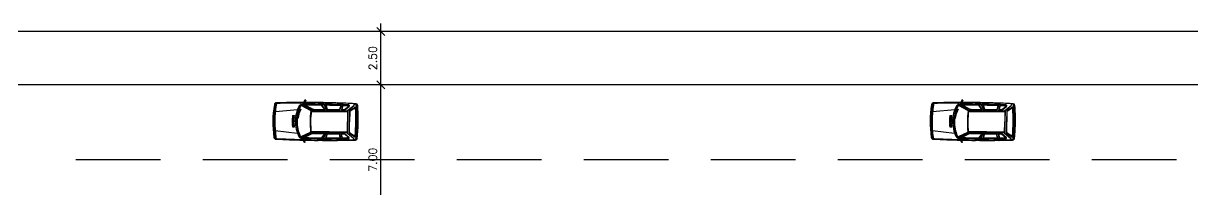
# Model space of a CAD drawing. Header units: millimetres. Extents: x 71 to 407, y 12 to 405.
# Drawn here: x 250.6 to 305.4, y 263.6 to 271.4 of the extents above; entities that cross this region are included whole.
import ezdxf

# ---------------------------------------------------------------- set-up
doc = ezdxf.new("R2010")
doc.units = ezdxf.units.MM
doc.header["$LTSCALE"] = 0.25
doc.linetypes.add('HIDDEN', pattern=[9.525, 6.35, -3.175])
for name, color, linetype in [('CALCADAS', 250, 'Continuous'), ('COTAS', 240, 'Continuous'), ('EXTERN', 7, 'Continuous'), ('EXTERN-I', 251, 'Continuous')]:
    doc.layers.add(name, color=color, linetype=linetype)
doc.styles.get("Standard").update_dxf_attribs({"font": 'romans.shx'})
doc.dimstyles.new('250', dxfattribs={"dimscale": 2.5, "dimtxt": 0.15, "dimasz": 0.15, "dimexe": 0.15, "dimexo": 0.15, "dimgap": 0.075, "dimtad": 1, "dimzin": 4, "dimdsep": 46, "dimtxsty": 'Standard', "dimblk1": 'OBLIQUE', "dimblk2": 'OBLIQUE', "dimsah": 1, "dimcen": 0.09, "dimdle": 0.15, "dimclrd": 256, "dimclre": 256, "dimclrt": 7, "dimadec": 0, "dimazin": 0, "dimtfac": 1, "dimtmove": 2, "dimatfit": 3, "dimldrblk": 'ORIGIN', "dimfxl": 1, "dimtolj": 1, "dimtzin": 4, "dimlwd": -1, "dimarcsym": 0})

# ---------------------------------------------------------------- blocks, each defined once
blk = doc.blocks.new('_OBLIQUE')
at = {"color": 0, "linetype": 'ByBlock'}
blk.add_line((-0.5, -0.5), (0.5, 0.5), dxfattribs=at)
blk = doc.blocks.new('*D25')
at = {"layer": 'COTAS'}
blk.add_line((267.388, 261.118), (267.388, 268.868), dxfattribs=at)
at = {"layer": 'COTAS', "lineweight": -2}
for p, q in [((267.1, 268.493), (267.013, 268.493)), ((267.1, 261.493), (267.013, 261.493))]:
    blk.add_line(p, q, dxfattribs=at)
at = {"layer": 'DEFPOINTS', "color": 0}
for p in [(267.388, 268.493), (267.475, 268.493), (267.475, 261.493)]:
    blk.add_point(p, dxfattribs=at)
at = {"layer": 'COTAS', "xscale": 0.375, "yscale": 0.375, "zscale": 0.375}
for p, rotation in [((267.388, 268.493), 90), ((267.388, 261.493), 270)]:
    blk.add_blockref('_OBLIQUE', p, dxfattribs=dict(at, rotation=rotation))
at = {"layer": 'COTAS', "color": 7, "insert": (267.013, 264.993), "char_height": 0.375, "attachment_point": 5, "rotation": 90}
blk.add_mtext('\\A1;7.00', dxfattribs=at)
blk = doc.blocks.new('_Origin')
at = {"color": 0, "linetype": 'ByBlock', "lineweight": -2}
blk.add_line((0, 0), (-1, 0), dxfattribs=at)
blk.add_circle((0, 0), 0.5, dxfattribs=at)
blk = doc.blocks.new('*D26')
at = {"layer": 'COTAS'}
blk.add_line((267.388, 268.118), (267.388, 271.368), dxfattribs=at)
at = {"layer": 'COTAS', "lineweight": -2}
for p, q in [((267.1, 270.993), (267.013, 270.993)), ((267.1, 268.493), (267.013, 268.493))]:
    blk.add_line(p, q, dxfattribs=at)
at = {"layer": 'DEFPOINTS', "color": 0}
for p in [(267.388, 270.993), (267.475, 270.993), (267.475, 268.493)]:
    blk.add_point(p, dxfattribs=at)
at = {"layer": 'COTAS', "xscale": 0.375, "yscale": 0.375, "zscale": 0.375}
for p, rotation in [((267.388, 270.993), 90), ((267.388, 268.493), 270)]:
    blk.add_blockref('_OBLIQUE', p, dxfattribs=dict(at, rotation=rotation))
at = {"layer": 'COTAS', "color": 7, "insert": (267.013, 269.743), "char_height": 0.375, "attachment_point": 5, "rotation": 90}
blk.add_mtext('\\A1;2.50', dxfattribs=at)

msp = doc.modelspace()

# ---------------------------------------------------------------- linework, layer by layer
at = {"layer": 'CALCADAS'}
for p, q in [((378.032, 270.993), (245.032, 270.993)), ((378.032, 268.493), (245.032, 268.493))]:
    msp.add_line(p, q, dxfattribs=at)
at = {"layer": 'CALCADAS', "linetype": 'HIDDEN', "ltscale": 2.5}
msp.add_line((304.681, 264.993), (251.142, 264.993), dxfattribs=at)
at = {"layer": 'EXTERN', "color": 54}
for p, q in [((263.823, 267.77), (263.772, 267.67)), ((263.868, 267.773), (263.822, 267.67)), ((263.849, 267.781), (263.823, 267.77)), ((263.868, 267.773), (263.849, 267.781)), ((264.673, 267.665), (264.473, 267.667)), ((265.575, 267.644), (265.375, 267.646)), ((263.8, 265.805), (263.751, 265.907)), ((263.826, 265.794), (263.8, 265.805)), ((263.845, 265.802), (263.802, 265.906)), ((264.652, 265.891), (264.452, 265.893)), ((265.555, 265.891), (265.355, 265.893)), ((263.845, 265.802), (263.826, 265.794))]:
    msp.add_line(p, q, dxfattribs=at)
at = {"layer": 'EXTERN', "color": 181}
for p, q in [((294.63, 267.77), (294.579, 267.67)), ((294.657, 267.781), (294.63, 267.77)), ((294.675, 267.773), (294.63, 267.67)), ((294.675, 267.773), (294.657, 267.781)), ((295.481, 267.665), (295.281, 267.667)), ((296.382, 267.644), (296.182, 267.646)), ((294.608, 265.805), (294.559, 265.907)), ((294.634, 265.794), (294.608, 265.805)), ((294.652, 265.802), (294.609, 265.906)), ((295.46, 265.891), (295.26, 265.893)), ((296.362, 265.891), (296.162, 265.893)), ((294.652, 265.802), (294.634, 265.794))]:
    msp.add_line(p, q, dxfattribs=at)
at = {"layer": 'EXTERN', "color": 54}
for centre, radius, start, end in [((267.183, 266.748), 4.854, 170.2583, 188.4117), ((262.497, 267.553), 0.1, 89.335, 170.2583), ((263.783, 218.521), 49.148, 90.0129, 91.4974), ((263.783, 218.521), 49.148, 89.2025, 89.954), ((264.473, 267.657), 0.01, 89.335, 127.2906), ((264.673, 267.655), 0.01, 43.1898, 89.335), ((263.783, 218.521), 49.148, 88.1505, 88.9538), ((265.375, 267.636), 0.01, 89.335, 125.5528), ((265.575, 267.634), 0.01, 17.6465, 89.335), ((263.783, 218.521), 49.148, 87.1475, 87.8994), ((266.225, 267.529), 0.08, 4.2539, 87.1475), ((257.278, 266.863), 9.051, 359.335, 4.2539), ((257.278, 266.863), 9.051, 354.5287, 359.335), ((262.48, 266.053), 0.1, 188.4117, 269.335), ((264.903, 315.042), 49.148, 267.1725, 268.6571), ((264.903, 315.042), 49.148, 268.716, 269.4675), ((264.453, 265.903), 0.01, 231.3794, 269.335), ((264.653, 265.901), 0.01, 269.335, 315.4802), ((264.903, 315.042), 49.148, 269.7162, 270.5194), ((265.355, 265.903), 0.01, 233.1172, 269.335), ((265.555, 265.901), 0.01, 269.335, 341.0235), ((264.903, 315.042), 49.148, 270.7706, 271.5062), ((266.189, 266.01), 0.1, 273.6687, 354.5287)]:
    msp.add_arc(centre, radius, start, end, dxfattribs=at)
at = {"layer": 'EXTERN', "color": 181}
for centre, radius, start, end in [((297.99, 266.748), 4.854, 170.2583, 188.4117), ((293.305, 267.553), 0.1, 89.335, 170.2583), ((294.59, 218.521), 49.148, 90.0129, 91.4974), ((294.59, 218.521), 49.148, 89.2025, 89.954), ((295.28, 267.657), 0.01, 89.335, 127.2906), ((295.48, 267.655), 0.01, 43.1898, 89.335), ((294.59, 218.521), 49.148, 88.1505, 88.9538), ((296.182, 267.636), 0.01, 89.335, 125.5528), ((296.382, 267.634), 0.01, 17.6465, 89.335), ((294.59, 218.521), 49.148, 87.1475, 87.8994), ((297.032, 267.529), 0.08, 4.2539, 87.1475), ((288.086, 266.863), 9.051, 359.335, 4.2539), ((288.086, 266.863), 9.051, 354.5287, 359.335), ((293.287, 266.053), 0.1, 188.4117, 269.335), ((295.711, 315.042), 49.148, 267.1725, 268.6571), ((295.711, 315.042), 49.148, 268.716, 269.4675), ((295.26, 265.903), 0.01, 231.3794, 269.335), ((295.46, 265.901), 0.01, 269.335, 315.4802), ((295.711, 315.042), 49.148, 269.7162, 270.5194), ((296.162, 265.903), 0.01, 233.1172, 269.335), ((296.362, 265.901), 0.01, 269.335, 341.0235), ((295.711, 315.042), 49.148, 270.7706, 271.5062), ((296.996, 266.01), 0.1, 273.6687, 354.5287)]:
    msp.add_arc(centre, radius, start, end, dxfattribs=at)
at = {"layer": 'EXTERN-I', "color": 54}
for p, q in [((262.486, 267.547), (262.447, 267.547)), ((262.487, 267.552), (262.449, 267.552)), ((263.653, 267.555), (263.644, 267.67)), ((263.667, 267.566), (263.659, 267.67)), ((264.142, 267.322), (263.667, 267.566)), ((264.117, 267.312), (263.678, 267.538)), ((264.135, 267.314), (263.685, 267.545)), ((264.092, 267.299), (263.689, 267.506)), ((264.16, 267.357), (263.715, 267.586)), ((263.772, 267.67), (263.746, 267.619)), ((263.746, 267.619), (263.753, 267.604)), ((263.753, 267.598), (263.753, 267.604)), ((263.775, 267.595), (263.753, 267.604)), ((263.779, 267.593), (263.755, 267.593)), ((263.779, 267.588), (263.755, 267.588)), ((263.779, 267.583), (263.755, 267.583)), ((263.779, 267.578), (263.755, 267.578)), ((263.779, 267.573), (263.755, 267.573)), ((263.775, 267.595), (263.791, 267.599)), ((263.782, 267.596), (263.782, 267.595)), ((263.822, 267.67), (263.791, 267.599)), ((263.807, 267.605), (263.823, 267.531)), ((263.817, 267.605), (263.834, 267.525)), ((264.167, 267.371), (263.83, 267.544)), ((264.463, 267.657), (264.463, 267.634)), ((264.493, 267.624), (264.473, 267.624)), ((264.493, 267.638), (264.493, 267.624)), ((264.593, 267.647), (264.503, 267.648)), ((264.603, 267.637), (264.602, 267.622)), ((264.682, 267.621), (264.602, 267.622)), ((264.759, 267.346), (264.613, 267.55)), ((264.789, 267.33), (264.625, 267.56)), ((264.683, 267.655), (264.682, 267.621)), ((264.683, 267.655), (264.854, 267.289)), ((264.879, 267.329), (264.811, 267.556)), ((264.89, 267.344), (264.83, 267.546)), ((265.365, 267.636), (265.364, 267.613)), ((265.394, 267.602), (265.374, 267.603)), ((265.395, 267.617), (265.394, 267.602)), ((265.495, 267.626), (265.405, 267.627)), ((265.509, 267.527), (265.458, 267.337)), ((265.527, 267.536), (265.47, 267.322)), ((265.505, 267.616), (265.504, 267.601)), ((265.584, 267.6), (265.504, 267.601)), ((265.605, 267.572), (265.527, 267.282)), ((265.607, 267.523), (265.557, 267.336)), ((266.138, 267.604), (265.584, 267.637)), ((265.605, 267.572), (265.584, 267.637)), ((265.585, 267.634), (265.584, 267.6)), ((265.694, 267.335), (265.893, 267.494)), ((265.699, 267.32), (265.909, 267.488)), ((265.832, 267.298), (266.122, 267.531)), ((265.842, 267.293), (266.133, 267.527)), ((265.929, 267.29), (266.18, 267.455)), ((266.208, 267.595), (266.149, 267.601)), ((266.208, 267.595), (266.228, 267.594)), ((262.446, 267.254), (262.403, 267.234)), ((262.446, 267.254), (263.488, 267.341)), ((263.239, 266.92), (263.335, 266.918)), ((263.239, 266.91), (263.335, 266.909)), ((263.241, 266.934), (263.337, 266.932)), ((263.242, 266.944), (263.337, 266.943)), ((263.243, 266.958), (263.339, 266.957)), ((263.244, 266.968), (263.34, 266.967)), ((263.246, 266.982), (263.342, 266.981)), ((263.247, 266.992), (263.343, 266.991)), ((263.248, 267.006), (263.344, 267.005)), ((263.25, 267.016), (263.346, 267.015)), ((263.252, 267.03), (263.348, 267.029)), ((263.254, 267.041), (263.35, 267.039)), ((263.256, 267.055), (263.351, 267.053)), ((263.52, 267.069), (263.403, 266.802)), ((263.414, 266.792), (263.508, 267.021)), ((263.493, 266.916), (263.501, 266.914)), ((263.629, 267.364), (263.637, 267.36)), ((264.131, 267.268), (265.832, 267.248)), ((264.131, 267.248), (265.831, 267.228)), ((264.246, 267.297), (265.812, 267.278)), ((264.246, 267.287), (265.832, 267.268)), ((264.247, 267.352), (264.759, 267.346)), ((264.247, 267.337), (264.789, 267.33)), ((264.879, 267.329), (265.47, 267.322)), ((264.89, 267.344), (265.458, 267.337)), ((265.538, 267.322), (265.699, 267.32)), ((265.557, 267.336), (265.694, 267.335)), ((265.832, 267.268), (265.826, 266.764)), ((265.842, 267.293), (265.836, 266.764)), ((265.922, 267.278), (265.916, 266.763)), ((265.932, 267.248), (265.926, 266.763)), ((265.929, 267.278), (266.166, 267.434)), ((265.938, 267.26), (266.172, 267.415)), ((262.435, 266.354), (262.393, 266.374)), ((262.435, 266.354), (263.475, 266.241)), ((263.233, 266.741), (263.329, 266.74)), ((263.234, 266.8), (263.33, 266.798)), ((263.234, 266.789), (263.33, 266.788)), ((263.234, 266.766), (263.33, 266.765)), ((263.234, 266.717), (263.33, 266.716)), ((263.235, 266.847), (263.33, 266.846)), ((263.235, 266.823), (263.33, 266.822)), ((263.235, 266.775), (263.331, 266.774)), ((263.235, 266.752), (263.331, 266.751)), ((263.235, 266.727), (263.33, 266.726)), ((263.235, 266.693), (263.331, 266.692)), ((263.236, 266.872), (263.332, 266.871)), ((263.236, 266.861), (263.332, 266.86)), ((263.236, 266.837), (263.332, 266.836)), ((263.236, 266.814), (263.331, 266.812)), ((263.236, 266.703), (263.331, 266.702)), ((263.236, 266.679), (263.332, 266.678)), ((263.236, 266.669), (263.332, 266.668)), ((263.237, 266.655), (263.333, 266.654)), ((263.238, 266.896), (263.333, 266.895)), ((263.238, 266.886), (263.333, 266.885)), ((263.238, 266.645), (263.334, 266.644)), ((263.239, 266.631), (263.335, 266.63)), ((263.24, 266.62), (263.336, 266.619)), ((263.241, 266.606), (263.337, 266.605)), ((263.242, 266.596), (263.338, 266.595)), ((263.244, 266.582), (263.339, 266.581)), ((263.245, 266.572), (263.341, 266.571)), ((263.246, 266.558), (263.342, 266.557)), ((263.248, 266.548), (263.344, 266.547)), ((263.25, 266.534), (263.345, 266.533)), ((263.406, 266.795), (263.414, 266.792)), ((265.82, 266.26), (265.826, 266.764)), ((265.83, 266.235), (265.836, 266.764)), ((265.91, 266.249), (265.916, 266.763)), ((265.92, 266.278), (265.926, 266.763)), ((266.292, 266.789), (266.291, 266.729)), ((266.291, 266.729), (266.313, 266.729)), ((266.292, 266.789), (266.314, 266.789)), ((266.301, 266.779), (266.309, 266.779)), ((266.301, 266.779), (266.301, 266.739)), ((266.301, 266.739), (266.308, 266.739)), ((266.308, 266.739), (266.309, 266.779)), ((266.318, 266.734), (266.319, 266.784)), ((262.469, 266.059), (262.43, 266.06)), ((262.47, 266.054), (262.431, 266.055)), ((263.635, 266.024), (263.624, 265.91)), ((263.649, 266.013), (263.639, 265.909)), ((264.129, 266.246), (263.649, 266.013)), ((264.105, 266.256), (263.661, 266.041)), ((264.122, 266.254), (263.667, 266.033)), ((264.08, 266.27), (263.672, 266.072)), ((264.147, 266.21), (263.697, 265.992)), ((263.727, 265.958), (263.734, 265.972)), ((263.751, 265.907), (263.727, 265.958)), ((263.756, 265.982), (263.734, 265.972)), ((263.734, 265.978), (263.734, 265.972)), ((263.761, 266.003), (263.737, 266.003)), ((263.76, 265.998), (263.737, 265.998)), ((263.76, 265.993), (263.737, 265.993)), ((263.76, 265.988), (263.737, 265.988)), ((263.761, 265.983), (263.737, 265.983)), ((263.756, 265.982), (263.772, 265.977)), ((263.763, 265.98), (263.763, 265.981)), ((263.802, 265.906), (263.772, 265.977)), ((263.788, 265.971), (263.805, 266.044)), ((263.798, 265.971), (263.817, 266.05)), ((264.153, 266.196), (263.813, 266.031)), ((264.12, 266.32), (265.821, 266.3)), ((264.12, 266.3), (265.82, 266.28)), ((264.234, 266.279), (265.82, 266.26)), ((264.234, 266.269), (265.8, 266.251)), ((264.234, 266.229), (264.776, 266.222)), ((264.234, 266.214), (264.746, 266.208)), ((264.443, 265.903), (264.443, 265.927)), ((264.473, 265.936), (264.453, 265.936)), ((264.473, 265.921), (264.473, 265.936)), ((264.573, 265.91), (264.483, 265.911)), ((264.663, 265.934), (264.583, 265.935)), ((264.583, 265.92), (264.583, 265.935)), ((264.746, 266.208), (264.596, 266.007)), ((264.776, 266.222), (264.607, 265.997)), ((264.663, 265.901), (264.842, 266.262)), ((264.663, 265.901), (264.663, 265.934)), ((264.866, 266.221), (264.793, 265.996)), ((264.877, 266.206), (264.812, 266.006)), ((264.866, 266.221), (265.457, 266.215)), ((264.877, 266.206), (265.445, 266.2)), ((265.345, 265.903), (265.345, 265.927)), ((265.375, 265.936), (265.355, 265.936)), ((265.375, 265.921), (265.375, 265.936)), ((265.475, 265.91), (265.385, 265.911)), ((265.491, 266.009), (265.445, 266.2)), ((265.509, 266), (265.457, 266.215)), ((265.485, 265.92), (265.485, 265.935)), ((265.565, 265.934), (265.485, 265.935)), ((265.586, 265.961), (265.515, 266.254)), ((265.525, 266.214), (265.687, 266.212)), ((265.544, 266.199), (265.681, 266.197)), ((265.59, 266.011), (265.544, 266.199)), ((265.586, 265.961), (265.564, 265.898)), ((266.119, 265.917), (265.564, 265.898)), ((265.565, 265.901), (265.565, 265.934)), ((265.681, 266.197), (265.876, 266.033)), ((265.687, 266.212), (265.892, 266.039)), ((265.82, 266.23), (266.104, 265.99)), ((265.83, 266.235), (266.115, 265.995)), ((265.916, 266.236), (266.164, 266.065)), ((265.917, 266.248), (266.15, 266.086)), ((265.927, 266.266), (266.157, 266.106)), ((266.189, 265.925), (266.129, 265.92)), ((266.189, 265.925), (266.209, 265.926))]:
    msp.add_line(p, q, dxfattribs=at)
at = {"layer": 'EXTERN-I', "color": 181}
for p, q in [((293.294, 267.547), (293.255, 267.547)), ((293.294, 267.552), (293.256, 267.552)), ((294.461, 267.555), (294.452, 267.67)), ((294.475, 267.566), (294.467, 267.67)), ((294.949, 267.322), (294.475, 267.566)), ((294.924, 267.312), (294.486, 267.538)), ((294.942, 267.314), (294.492, 267.545)), ((294.9, 267.299), (294.496, 267.506)), ((294.967, 267.357), (294.523, 267.586)), ((294.579, 267.67), (294.553, 267.619)), ((294.553, 267.619), (294.561, 267.604)), ((294.56, 267.598), (294.561, 267.604)), ((294.583, 267.595), (294.561, 267.604)), ((294.587, 267.593), (294.563, 267.593)), ((294.586, 267.588), (294.563, 267.588)), ((294.586, 267.583), (294.563, 267.583)), ((294.586, 267.578), (294.563, 267.578)), ((294.586, 267.573), (294.563, 267.573)), ((294.583, 267.595), (294.599, 267.599)), ((294.589, 267.596), (294.589, 267.595)), ((294.63, 267.67), (294.599, 267.599)), ((294.614, 267.605), (294.63, 267.531)), ((294.624, 267.605), (294.642, 267.525)), ((294.974, 267.371), (294.638, 267.544)), ((295.27, 267.657), (295.27, 267.634)), ((295.3, 267.624), (295.28, 267.624)), ((295.3, 267.638), (295.3, 267.624)), ((295.4, 267.647), (295.31, 267.648)), ((295.41, 267.637), (295.41, 267.622)), ((295.49, 267.621), (295.41, 267.622)), ((295.567, 267.346), (295.421, 267.55)), ((295.596, 267.33), (295.432, 267.56)), ((295.49, 267.655), (295.49, 267.621)), ((295.49, 267.655), (295.661, 267.289)), ((295.686, 267.329), (295.619, 267.556)), ((295.698, 267.344), (295.638, 267.546)), ((296.172, 267.636), (296.172, 267.613)), ((296.202, 267.602), (296.182, 267.603)), ((296.202, 267.617), (296.202, 267.602)), ((296.302, 267.626), (296.212, 267.627)), ((296.316, 267.527), (296.266, 267.337)), ((296.334, 267.536), (296.277, 267.322)), ((296.312, 267.616), (296.312, 267.601)), ((296.392, 267.6), (296.312, 267.601)), ((296.412, 267.572), (296.334, 267.282)), ((296.415, 267.523), (296.365, 267.336)), ((296.946, 267.604), (296.392, 267.637)), ((296.412, 267.572), (296.392, 267.637)), ((296.392, 267.634), (296.392, 267.6)), ((296.502, 267.335), (296.7, 267.494)), ((296.507, 267.32), (296.717, 267.488)), ((296.64, 267.298), (296.93, 267.531)), ((296.65, 267.293), (296.94, 267.527)), ((296.736, 267.29), (296.987, 267.455)), ((297.016, 267.595), (296.956, 267.601)), ((297.016, 267.595), (297.036, 267.594)), ((293.253, 267.254), (293.211, 267.234)), ((293.253, 267.254), (294.295, 267.341)), ((294.047, 266.92), (294.143, 266.918)), ((294.047, 266.91), (294.143, 266.909)), ((294.048, 266.934), (294.144, 266.932)), ((294.049, 266.944), (294.145, 266.943)), ((294.051, 266.958), (294.146, 266.957)), ((294.052, 266.968), (294.148, 266.967)), ((294.053, 266.982), (294.149, 266.981)), ((294.054, 266.992), (294.15, 266.991)), ((294.056, 267.006), (294.152, 267.005)), ((294.058, 267.016), (294.154, 267.015)), ((294.059, 267.03), (294.155, 267.029)), ((294.062, 267.041), (294.157, 267.039)), ((294.063, 267.055), (294.159, 267.053)), ((294.327, 267.069), (294.211, 266.802)), ((294.221, 266.792), (294.316, 267.021)), ((294.3, 266.916), (294.309, 266.914)), ((294.437, 267.364), (294.445, 267.36)), ((294.938, 267.248), (296.639, 267.228)), ((294.939, 267.268), (296.639, 267.248)), ((295.054, 267.352), (295.567, 267.346)), ((295.054, 267.337), (295.596, 267.33)), ((295.054, 267.297), (296.62, 267.278)), ((295.054, 267.287), (296.639, 267.268)), ((295.686, 267.329), (296.277, 267.322)), ((295.698, 267.344), (296.266, 267.337)), ((296.345, 267.322), (296.507, 267.32)), ((296.365, 267.336), (296.502, 267.335)), ((296.639, 267.268), (296.634, 266.764)), ((296.65, 267.293), (296.644, 266.764)), ((296.73, 267.278), (296.724, 266.763)), ((296.739, 267.248), (296.734, 266.763)), ((296.736, 267.278), (296.974, 267.434)), ((296.746, 267.26), (296.98, 267.415)), ((293.243, 266.354), (293.201, 266.374)), ((293.243, 266.354), (294.283, 266.241)), ((294.041, 266.789), (294.137, 266.788)), ((294.041, 266.741), (294.137, 266.74)), ((294.042, 266.847), (294.138, 266.846)), ((294.042, 266.823), (294.138, 266.822)), ((294.042, 266.8), (294.137, 266.798)), ((294.042, 266.766), (294.137, 266.765)), ((294.042, 266.727), (294.138, 266.726)), ((294.042, 266.717), (294.138, 266.716)), ((294.043, 266.814), (294.139, 266.812)), ((294.043, 266.775), (294.138, 266.774)), ((294.043, 266.752), (294.139, 266.751)), ((294.043, 266.703), (294.139, 266.702)), ((294.043, 266.693), (294.139, 266.692)), ((294.044, 266.872), (294.139, 266.871)), ((294.044, 266.861), (294.139, 266.86)), ((294.044, 266.837), (294.14, 266.836)), ((294.044, 266.679), (294.14, 266.678)), ((294.044, 266.669), (294.14, 266.668)), ((294.045, 266.896), (294.141, 266.895)), ((294.045, 266.886), (294.141, 266.885)), ((294.045, 266.655), (294.141, 266.654)), ((294.046, 266.645), (294.141, 266.644)), ((294.047, 266.631), (294.143, 266.63)), ((294.048, 266.62), (294.144, 266.619)), ((294.049, 266.606), (294.145, 266.605)), ((294.05, 266.596), (294.146, 266.595)), ((294.051, 266.582), (294.147, 266.581)), ((294.053, 266.572), (294.149, 266.571)), ((294.054, 266.558), (294.15, 266.557)), ((294.056, 266.548), (294.152, 266.547)), ((294.057, 266.534), (294.153, 266.533)), ((294.213, 266.795), (294.221, 266.792)), ((296.628, 266.26), (296.634, 266.764)), ((296.637, 266.235), (296.644, 266.764)), ((296.718, 266.249), (296.724, 266.763)), ((296.728, 266.278), (296.734, 266.763)), ((297.099, 266.789), (297.098, 266.729)), ((297.098, 266.729), (297.121, 266.729)), ((297.099, 266.789), (297.122, 266.789)), ((297.109, 266.779), (297.108, 266.739)), ((297.108, 266.739), (297.116, 266.739)), ((297.109, 266.779), (297.116, 266.779)), ((297.116, 266.739), (297.116, 266.779)), ((297.126, 266.734), (297.126, 266.784)), ((293.276, 266.059), (293.238, 266.06)), ((293.277, 266.054), (293.239, 266.055)), ((294.443, 266.024), (294.431, 265.91)), ((294.457, 266.013), (294.446, 265.909)), ((294.937, 266.246), (294.457, 266.013)), ((294.912, 266.256), (294.468, 266.041)), ((294.93, 266.254), (294.475, 266.033)), ((294.888, 266.27), (294.48, 266.072)), ((294.954, 266.21), (294.504, 265.992)), ((294.534, 265.958), (294.542, 265.972)), ((294.559, 265.907), (294.534, 265.958)), ((294.564, 265.982), (294.542, 265.972)), ((294.542, 265.978), (294.542, 265.972)), ((294.568, 266.003), (294.544, 266.003)), ((294.568, 265.998), (294.544, 265.998)), ((294.568, 265.993), (294.544, 265.993)), ((294.568, 265.988), (294.544, 265.988)), ((294.568, 265.983), (294.544, 265.983)), ((294.564, 265.982), (294.58, 265.977)), ((294.57, 265.98), (294.57, 265.981)), ((294.609, 265.906), (294.58, 265.977)), ((294.595, 265.971), (294.613, 266.044)), ((294.605, 265.971), (294.625, 266.05)), ((294.961, 266.196), (294.62, 266.031)), ((294.927, 266.3), (296.628, 266.28)), ((294.928, 266.32), (296.628, 266.3)), ((295.041, 266.229), (295.583, 266.222)), ((295.041, 266.214), (295.554, 266.208)), ((295.042, 266.279), (296.628, 266.26)), ((295.042, 266.269), (296.608, 266.251)), ((295.25, 265.903), (295.25, 265.927)), ((295.28, 265.936), (295.26, 265.936)), ((295.28, 265.921), (295.28, 265.936)), ((295.38, 265.91), (295.29, 265.911)), ((295.47, 265.934), (295.39, 265.935)), ((295.39, 265.92), (295.39, 265.935)), ((295.554, 266.208), (295.403, 266.007)), ((295.583, 266.222), (295.414, 265.997)), ((295.47, 265.901), (295.649, 266.262)), ((295.47, 265.901), (295.47, 265.934)), ((295.674, 266.221), (295.601, 265.996)), ((295.685, 266.206), (295.62, 266.006)), ((295.674, 266.221), (296.264, 266.215)), ((295.685, 266.206), (296.252, 266.2)), ((296.152, 265.903), (296.152, 265.927)), ((296.183, 265.936), (296.163, 265.936)), ((296.182, 265.921), (296.183, 265.936)), ((296.282, 265.91), (296.192, 265.911)), ((296.299, 266.009), (296.252, 266.2)), ((296.317, 266), (296.264, 266.215)), ((296.292, 265.92), (296.293, 265.935)), ((296.373, 265.934), (296.293, 265.935)), ((296.394, 265.961), (296.322, 266.254)), ((296.332, 266.214), (296.494, 266.212)), ((296.351, 266.199), (296.489, 266.197)), ((296.397, 266.011), (296.351, 266.199)), ((296.394, 265.961), (296.372, 265.898)), ((296.372, 265.901), (296.373, 265.934)), ((296.926, 265.917), (296.372, 265.898)), ((296.489, 266.197), (296.683, 266.033)), ((296.494, 266.212), (296.7, 266.039)), ((296.627, 266.23), (296.912, 265.99)), ((296.637, 266.235), (296.923, 265.995)), ((296.724, 266.248), (296.958, 266.086)), ((296.724, 266.236), (296.971, 266.065)), ((296.734, 266.266), (296.965, 266.106)), ((296.996, 265.925), (296.937, 265.92)), ((296.996, 265.925), (297.017, 265.926))]:
    msp.add_line(p, q, dxfattribs=at)
at = {"layer": 'EXTERN-I', "color": 54}
for centre, radius, start, end in [((267.183, 266.748), 4.804, 170.4505, 188.4117), ((267.183, 266.748), 4.764, 170.3547, 188.4117), ((262.447, 267.545), 0.002, 89.335, 170.4505), ((267.183, 266.748), 4.804, 169.8288, 170.3418), ((262.449, 267.554), 0.002, 170.3418, 269.335), ((262.503, 267.588), 0.05, 91.4936, 169.8288), ((267.183, 266.748), 4.764, 169.9147, 170.2938), ((262.542, 267.574), 0.05, 91.4495, 169.9147), ((263.783, 218.521), 49.133, 90.1603, 91.4936), ((263.783, 218.521), 49.118, 90.1589, 91.4495), ((264.938, 266.775), 1.557, 151.9046, 179.335), ((265.153, 266.772), 1.712, 154.2967, 175.7425), ((265.153, 266.772), 1.689, 155.122, 173.379), ((263.644, 267.465), 0.09, 83.9286, 151.9046), ((263.655, 267.493), 0.05, 62.8004, 154.2967), ((263.666, 267.462), 0.05, 62.8004, 155.122), ((263.644, 267.465), 0.09, 62.8004, 83.9286), ((263.72, 267.595), 0.01, 90.0617, 242.8004), ((263.773, 218.521), 49.083, 90.0231, 90.0617), ((263.758, 267.598), 0.005, 178.4208, 269.335), ((263.755, 267.591), 0.0025, 89.335, 269.335), ((263.755, 267.586), 0.0025, 89.335, 269.335), ((263.755, 267.581), 0.0025, 89.335, 269.335), ((263.755, 267.576), 0.0025, 89.335, 269.335), ((263.78, 267.595), 0.002, 269.335, 359.335), ((263.779, 267.591), 0.0025, 269.335, 89.335), ((263.779, 267.586), 0.0025, 269.335, 89.335), ((263.779, 267.581), 0.0025, 269.335, 89.335), ((263.779, 267.576), 0.0025, 269.335, 89.335), ((263.773, 218.521), 49.083, 87.5327, 89.9755), ((263.783, 218.509), 49.058, 87.5324, 89.9505), ((263.783, 218.509), 49.048, 89.0293, 89.948), ((263.783, 218.509), 49.038, 89.0207, 89.9454), ((264.473, 267.657), 0.01, 127.2906, 179.335), ((264.473, 267.634), 0.01, 179.335, 269.335), ((264.503, 267.638), 0.01, 89.335, 179.335), ((264.593, 267.637), 0.01, 359.335, 89.335), ((264.673, 267.655), 0.01, 359.335, 43.1898), ((263.783, 218.509), 49.048, 87.983, 88.7763), ((263.783, 218.509), 49.038, 87.9857, 88.7726), ((265.374, 267.613), 0.01, 179.335, 269.335), ((265.375, 267.636), 0.01, 125.5528, 179.335), ((265.405, 267.617), 0.01, 89.335, 179.335), ((265.495, 267.616), 0.01, 359.335, 89.335), ((265.575, 267.634), 0.01, 359.335, 17.6465), ((263.789, 218.509), 49.038, 87.5546, 87.8787), ((263.783, 218.509), 49.048, 87.5413, 87.8682), ((265.881, 267.492), 0.01, 4.0667, 87.5546), ((265.884, 267.519), 0.04, 308.7919, 87.5327), ((265.886, 267.502), 0.01, 308.7919, 87.5413), ((265.894, 267.502), 0.02, 308.7919, 87.5324), ((266.091, 267.57), 0.05, 308.7919, 4.5859), ((266.101, 267.566), 0.05, 308.7919, 4.5516), ((257.278, 266.863), 8.891, 4.5859, 4.7792), ((257.278, 266.863), 8.901, 4.5516, 4.7514), ((266.196, 267.43), 0.03, 3.6377, 123.3853), ((266.207, 267.565), 0.03, 4.4915, 87.1703), ((266.227, 267.564), 0.03, 4.4751, 87.1468), ((257.278, 266.863), 8.986, 359.335, 4.4915), ((257.278, 266.863), 9.006, 359.335, 4.4751), ((263.247, 266.902), 0.0108, 133.2015, 214.6135), ((263.248, 266.926), 0.0108, 133.2015, 214.6135), ((263.25, 266.95), 0.0108, 133.2015, 214.6135), ((263.253, 266.974), 0.0108, 133.2015, 214.6135), ((263.256, 266.998), 0.0108, 133.2015, 214.6135), ((263.259, 267.022), 0.0108, 133.2015, 214.6135), ((263.263, 267.047), 0.0108, 133.2015, 214.6135), ((263.326, 266.902), 0.0107, 312.4694, 34.8996), ((263.328, 266.926), 0.0107, 312.4694, 34.8996), ((263.33, 266.951), 0.0107, 312.4694, 34.8996), ((263.333, 266.975), 0.0107, 312.4694, 34.8996), ((263.336, 266.999), 0.0107, 312.4694, 34.8996), ((263.339, 267.023), 0.0107, 312.4694, 34.8996), ((263.343, 267.047), 0.0107, 312.4694, 34.8996), ((265.153, 266.772), 1.689, 174.581, 179.335), ((265.256, 266.623), 1.793, 155.6839, 170.4294), ((263.504, 266.991), 0.005, 170.4294, 260.5897), ((265.25, 266.625), 1.773, 155.498, 170.6154), ((263.627, 267.359), 0.005, 65.5236, 155.6839), ((268.355, 266.735), 4.281, 172.8377, 179.335), ((264.078, 267.272), 0.03, 352.8377, 62.8004), ((268.355, 266.735), 4.258, 172.6228, 179.335), ((264.103, 267.285), 0.03, 352.6228, 62.8004), ((264.249, 267.537), 0.25, 242.8004, 269.335), ((264.249, 267.537), 0.24, 242.8004, 269.335), ((264.249, 267.537), 0.2, 242.8004, 269.335), ((264.249, 267.537), 0.185, 242.8004, 269.335), ((265.837, 267.273), 0.0261, 101.4639, 167.206), ((265.937, 267.277), 0.015, 123.3853, 179.335), ((265.937, 267.265), 0.015, 123.3853, 179.335), ((265.947, 267.248), 0.015, 123.3853, 179.335), ((266.183, 267.409), 0.03, 3.5086, 123.3853), ((266.183, 267.398), 0.02, 3.4345, 123.3853), ((257.278, 266.863), 8.941, 359.335, 3.4345), ((257.278, 266.863), 8.951, 359.335, 3.5086), ((257.278, 266.863), 8.966, 359.335, 3.6377), ((263.242, 266.735), 0.0108, 144.0565, 225.4685), ((263.243, 266.806), 0.0108, 133.2015, 214.6135), ((263.243, 266.783), 0.0108, 144.0565, 225.4685), ((263.243, 266.759), 0.0108, 144.0565, 225.4685), ((263.243, 266.711), 0.0108, 144.0565, 225.4685), ((263.243, 266.854), 0.0108, 133.2015, 214.6135), ((263.244, 266.829), 0.0108, 133.2015, 214.6135), ((263.244, 266.687), 0.0108, 144.0565, 225.4685), ((263.245, 266.878), 0.0108, 133.2015, 214.6135), ((263.245, 266.663), 0.0108, 144.0565, 225.4685), ((263.247, 266.638), 0.0108, 144.0565, 225.4685), ((263.249, 266.614), 0.0108, 144.0565, 225.4685), ((263.251, 266.59), 0.0108, 144.0565, 225.4685), ((263.254, 266.566), 0.0108, 144.0565, 225.4685), ((263.257, 266.541), 0.0108, 144.0565, 225.4685), ((263.322, 266.732), 0.0107, 323.7704, 46.2006), ((263.323, 266.854), 0.0107, 312.4694, 34.8996), ((263.323, 266.83), 0.0107, 312.4694, 34.8996), ((263.323, 266.806), 0.0107, 312.4694, 34.8996), ((263.322, 266.78), 0.0107, 323.7704, 46.2006), ((263.322, 266.757), 0.0107, 323.7704, 46.2006), ((263.323, 266.708), 0.0107, 323.7704, 46.2006), ((263.324, 266.684), 0.0107, 323.7704, 46.2006), ((263.325, 266.878), 0.0107, 312.4694, 34.8996), ((263.325, 266.66), 0.0107, 323.7704, 46.2006), ((263.326, 266.636), 0.0107, 323.7704, 46.2006), ((263.329, 266.612), 0.0107, 323.7704, 46.2006), ((263.331, 266.587), 0.0107, 323.7704, 46.2006), ((263.334, 266.563), 0.0107, 323.7704, 46.2006), ((263.337, 266.539), 0.0107, 323.7704, 46.2006), ((264.938, 266.775), 1.557, 179.335, 206.7654), ((263.408, 266.8), 0.005, 156.4133, 246.4133), ((265.153, 266.772), 1.712, 176.9508, 179.335), ((265.153, 266.772), 1.712, 179.335, 204.3733), ((265.153, 266.772), 1.689, 179.335, 203.548), ((268.355, 266.735), 4.281, 179.335, 185.8323), ((268.355, 266.735), 4.258, 179.335, 186.0472), ((257.278, 266.863), 8.941, 355.2354, 359.335), ((257.278, 266.863), 8.951, 355.1613, 359.335), ((257.278, 266.863), 8.966, 355.0322, 359.335), ((257.278, 266.863), 8.986, 354.1785, 359.335), ((257.278, 266.863), 9.006, 354.1949, 359.335), ((266.313, 266.734), 0.005, 269.335, 359.335), ((266.314, 266.784), 0.005, 359.335, 89.335), ((262.48, 266.053), 0.1, 188.4117, 269.335), ((262.43, 266.062), 0.002, 188.2195, 269.335), ((262.431, 266.053), 0.002, 89.335, 188.3282), ((267.183, 266.748), 4.804, 188.3282, 188.8412), ((262.485, 266.018), 0.05, 188.8412, 267.1764), ((267.183, 266.748), 4.764, 188.3762, 188.7552), ((262.524, 266.031), 0.05, 188.7552, 267.2205), ((264.903, 315.042), 49.133, 267.1764, 268.5097), ((264.903, 315.042), 49.118, 267.2205, 268.511), ((263.628, 266.114), 0.09, 206.7654, 274.7414), ((263.639, 266.086), 0.05, 204.3733, 295.8696), ((263.65, 266.117), 0.05, 203.548, 295.8696), ((263.628, 266.114), 0.09, 274.7414, 295.8696), ((263.701, 265.983), 0.01, 115.8696, 268.6083), ((264.893, 315.042), 49.083, 268.6083, 268.6469), ((263.737, 266.001), 0.0025, 89.335, 269.335), ((263.737, 265.996), 0.0025, 89.335, 269.335), ((263.737, 265.991), 0.0025, 89.335, 269.335), ((263.737, 265.986), 0.0025, 89.335, 269.335), ((263.739, 265.978), 0.005, 89.335, 180.2492), ((263.76, 266.001), 0.0025, 269.335, 89.335), ((263.76, 265.996), 0.0025, 269.335, 89.335), ((263.76, 265.991), 0.0025, 269.335, 89.335), ((263.76, 265.986), 0.0025, 269.335, 89.335), ((263.761, 265.981), 0.002, 359.335, 89.335), ((264.893, 315.042), 49.083, 268.6944, 271.1372), ((264.903, 315.054), 49.058, 268.7194, 271.1375), ((264.903, 315.054), 49.048, 268.722, 269.6407), ((264.903, 315.054), 49.038, 268.7246, 269.6493), ((264.067, 266.297), 0.03, 295.8696, 5.8323), ((264.092, 266.283), 0.03, 295.8696, 6.0472), ((264.231, 266.029), 0.25, 89.335, 115.8696), ((264.231, 266.029), 0.24, 89.335, 115.8696), ((264.231, 266.029), 0.2, 89.335, 115.8696), ((264.231, 266.029), 0.185, 89.335, 115.8696), ((264.453, 265.926), 0.01, 89.335, 179.335), ((264.453, 265.903), 0.01, 179.335, 231.3794), ((264.483, 265.921), 0.01, 179.335, 269.335), ((264.573, 265.92), 0.01, 269.335, 359.335), ((264.653, 265.901), 0.01, 315.4802, 359.335), ((264.903, 315.054), 49.048, 269.8937, 270.6869), ((264.903, 315.054), 49.038, 269.8974, 270.6842), ((265.355, 265.926), 0.01, 89.335, 179.335), ((265.355, 265.903), 0.01, 179.335, 233.1172), ((265.385, 265.921), 0.01, 179.335, 269.335), ((265.475, 265.92), 0.01, 269.335, 359.335), ((265.555, 265.901), 0.01, 341.0235, 359.335), ((264.91, 315.054), 49.038, 270.7913, 271.1153), ((264.903, 315.054), 49.048, 270.8018, 271.1287), ((265.826, 266.256), 0.0261, 191.4639, 257.206), ((265.864, 266.035), 0.01, 271.1153, 354.6032), ((265.866, 266.008), 0.04, 271.1372, 49.8781), ((265.869, 266.025), 0.01, 271.1287, 49.8781), ((265.877, 266.025), 0.02, 271.1375, 49.8781), ((265.925, 266.261), 0.015, 179.335, 235.2847), ((265.925, 266.249), 0.015, 179.335, 235.2847), ((265.935, 266.278), 0.015, 179.335, 235.2847), ((266.072, 265.952), 0.05, 354.0841, 49.8781), ((266.083, 265.956), 0.05, 354.1184, 49.8781), ((257.278, 266.863), 8.891, 353.8908, 354.0841), ((257.278, 266.863), 8.901, 353.9185, 354.1184), ((266.168, 266.111), 0.03, 235.2847, 355.1613), ((266.169, 266.122), 0.02, 235.2847, 355.2354), ((266.181, 266.09), 0.03, 235.2847, 355.0322), ((266.188, 265.955), 0.03, 271.4997, 354.1785), ((266.208, 265.956), 0.03, 271.5232, 354.1949)]:
    msp.add_arc(centre, radius, start, end, dxfattribs=at)
at = {"layer": 'EXTERN-I', "color": 181}
for centre, radius, start, end in [((297.99, 266.748), 4.804, 170.4505, 188.4117), ((297.99, 266.748), 4.764, 170.3547, 188.4117), ((293.255, 267.545), 0.002, 89.335, 170.4505), ((297.99, 266.748), 4.804, 169.8288, 170.3418), ((293.256, 267.554), 0.002, 170.3418, 269.335), ((293.311, 267.588), 0.05, 91.4936, 169.8288), ((297.99, 266.748), 4.764, 169.9147, 170.2938), ((293.349, 267.574), 0.05, 91.4495, 169.9147), ((294.59, 218.521), 49.133, 90.1603, 91.4936), ((294.59, 218.521), 49.118, 90.1589, 91.4495), ((295.745, 266.775), 1.557, 151.9046, 179.335), ((295.961, 266.772), 1.712, 154.2967, 175.7425), ((295.961, 266.772), 1.689, 155.122, 173.379), ((294.451, 267.465), 0.09, 83.9286, 151.9046), ((294.463, 267.493), 0.05, 62.8004, 154.2967), ((294.474, 267.462), 0.05, 62.8004, 155.122), ((294.451, 267.465), 0.09, 62.8004, 83.9286), ((294.527, 267.595), 0.01, 90.0617, 242.8004), ((294.58, 218.521), 49.083, 90.0231, 90.0617), ((294.565, 267.598), 0.005, 178.4208, 269.335), ((294.563, 267.591), 0.0025, 89.335, 269.335), ((294.563, 267.586), 0.0025, 89.335, 269.335), ((294.563, 267.581), 0.0025, 89.335, 269.335), ((294.563, 267.576), 0.0025, 89.335, 269.335), ((294.586, 267.591), 0.0025, 269.335, 89.335), ((294.586, 267.586), 0.0025, 269.335, 89.335), ((294.586, 267.581), 0.0025, 269.335, 89.335), ((294.586, 267.576), 0.0025, 269.335, 89.335), ((294.587, 267.595), 0.002, 269.335, 359.335), ((294.58, 218.521), 49.083, 87.5327, 89.9755), ((294.59, 218.509), 49.058, 87.5324, 89.9505), ((294.59, 218.509), 49.048, 89.0293, 89.948), ((294.59, 218.509), 49.038, 89.0207, 89.9454), ((295.28, 267.657), 0.01, 127.2906, 179.335), ((295.28, 267.634), 0.01, 179.335, 269.335), ((295.31, 267.638), 0.01, 89.335, 179.335), ((295.4, 267.637), 0.01, 359.335, 89.335), ((295.48, 267.655), 0.01, 359.335, 43.1898), ((294.59, 218.509), 49.048, 87.983, 88.7763), ((294.59, 218.509), 49.038, 87.9857, 88.7726), ((296.182, 267.636), 0.01, 125.5528, 179.335), ((296.182, 267.613), 0.01, 179.335, 269.335), ((296.212, 267.617), 0.01, 89.335, 179.335), ((296.302, 267.616), 0.01, 359.335, 89.335), ((296.382, 267.634), 0.01, 359.335, 17.6465), ((294.597, 218.509), 49.038, 87.5546, 87.8787), ((294.59, 218.509), 49.048, 87.5413, 87.8682), ((296.689, 267.492), 0.01, 4.0667, 87.5546), ((296.691, 267.519), 0.04, 308.7919, 87.5327), ((296.694, 267.502), 0.01, 308.7919, 87.5413), ((296.701, 267.502), 0.02, 308.7919, 87.5324), ((296.899, 267.57), 0.05, 308.7919, 4.5859), ((296.909, 267.566), 0.05, 308.7919, 4.5516), ((288.086, 266.863), 8.891, 4.5859, 4.7792), ((288.086, 266.863), 8.901, 4.5516, 4.7514), ((297.004, 267.43), 0.03, 3.6377, 123.3853), ((297.014, 267.565), 0.03, 4.4915, 87.1703), ((297.035, 267.564), 0.03, 4.4751, 87.1468), ((288.086, 266.863), 8.986, 359.335, 4.4915), ((288.086, 266.863), 9.006, 359.335, 4.4751), ((294.054, 266.902), 0.0108, 133.2015, 214.6135), ((294.056, 266.926), 0.0108, 133.2015, 214.6135), ((294.058, 266.95), 0.0108, 133.2015, 214.6135), ((294.061, 266.974), 0.0108, 133.2015, 214.6135), ((294.063, 266.998), 0.0108, 133.2015, 214.6135), ((294.067, 267.022), 0.0108, 133.2015, 214.6135), ((294.071, 267.047), 0.0108, 133.2015, 214.6135), ((294.134, 266.902), 0.0107, 312.4694, 34.8996), ((294.135, 266.926), 0.0107, 312.4694, 34.8996), ((294.138, 266.951), 0.0107, 312.4694, 34.8996), ((294.14, 266.975), 0.0107, 312.4694, 34.8996), ((294.143, 266.999), 0.0107, 312.4694, 34.8996), ((294.146, 267.023), 0.0107, 312.4694, 34.8996), ((294.15, 267.047), 0.0107, 312.4694, 34.8996), ((295.961, 266.772), 1.689, 174.581, 179.335), ((296.064, 266.623), 1.793, 155.6839, 170.4294), ((294.311, 266.991), 0.005, 170.4294, 260.5897), ((296.058, 266.625), 1.773, 155.498, 170.6154), ((294.435, 267.359), 0.005, 65.5236, 155.6839), ((299.163, 266.735), 4.281, 172.8377, 179.335), ((294.886, 267.272), 0.03, 352.8377, 62.8004), ((299.163, 266.735), 4.258, 172.6228, 179.335), ((294.911, 267.285), 0.03, 352.6228, 62.8004), ((295.056, 267.537), 0.25, 242.8004, 269.335), ((295.056, 267.537), 0.24, 242.8004, 269.335), ((295.056, 267.537), 0.2, 242.8004, 269.335), ((295.056, 267.537), 0.185, 242.8004, 269.335), ((296.645, 267.273), 0.0261, 101.4639, 167.206), ((296.744, 267.265), 0.015, 123.3853, 179.335), ((296.745, 267.277), 0.015, 123.3853, 179.335), ((296.754, 267.248), 0.015, 123.3853, 179.335), ((296.99, 267.409), 0.03, 3.5086, 123.3853), ((296.991, 267.398), 0.02, 3.4345, 123.3853), ((288.086, 266.863), 8.941, 359.335, 3.4345), ((288.086, 266.863), 8.951, 359.335, 3.5086), ((288.086, 266.863), 8.966, 359.335, 3.6377), ((294.05, 266.783), 0.0108, 144.0565, 225.4685), ((294.05, 266.759), 0.0108, 144.0565, 225.4685), ((294.05, 266.735), 0.0108, 144.0565, 225.4685), ((294.051, 266.854), 0.0108, 133.2015, 214.6135), ((294.051, 266.829), 0.0108, 133.2015, 214.6135), ((294.05, 266.806), 0.0108, 133.2015, 214.6135), ((294.051, 266.711), 0.0108, 144.0565, 225.4685), ((294.052, 266.687), 0.0108, 144.0565, 225.4685), ((294.053, 266.878), 0.0108, 133.2015, 214.6135), ((294.053, 266.663), 0.0108, 144.0565, 225.4685), ((294.054, 266.638), 0.0108, 144.0565, 225.4685), ((294.056, 266.614), 0.0108, 144.0565, 225.4685), ((294.059, 266.59), 0.0108, 144.0565, 225.4685), ((294.061, 266.566), 0.0108, 144.0565, 225.4685), ((294.065, 266.541), 0.0108, 144.0565, 225.4685), ((294.13, 266.806), 0.0107, 312.4694, 34.8996), ((294.13, 266.78), 0.0107, 323.7704, 46.2006), ((294.13, 266.757), 0.0107, 323.7704, 46.2006), ((294.129, 266.732), 0.0107, 323.7704, 46.2006), ((294.131, 266.854), 0.0107, 312.4694, 34.8996), ((294.131, 266.83), 0.0107, 312.4694, 34.8996), ((294.13, 266.708), 0.0107, 323.7704, 46.2006), ((294.132, 266.878), 0.0107, 312.4694, 34.8996), ((294.131, 266.684), 0.0107, 323.7704, 46.2006), ((294.132, 266.66), 0.0107, 323.7704, 46.2006), ((294.134, 266.636), 0.0107, 323.7704, 46.2006), ((294.136, 266.612), 0.0107, 323.7704, 46.2006), ((294.138, 266.587), 0.0107, 323.7704, 46.2006), ((294.141, 266.563), 0.0107, 323.7704, 46.2006), ((294.144, 266.539), 0.0107, 323.7704, 46.2006), ((295.745, 266.775), 1.557, 179.335, 206.7654), ((294.215, 266.8), 0.005, 156.4133, 246.4133), ((295.961, 266.772), 1.712, 179.335, 204.3733), ((295.961, 266.772), 1.712, 176.9508, 179.335), ((295.961, 266.772), 1.689, 179.335, 203.548), ((299.163, 266.735), 4.281, 179.335, 185.8323), ((299.163, 266.735), 4.258, 179.335, 186.0472), ((288.086, 266.863), 8.941, 355.2354, 359.335), ((288.086, 266.863), 8.951, 355.1613, 359.335), ((288.086, 266.863), 8.966, 355.0322, 359.335), ((288.086, 266.863), 8.986, 354.1785, 359.335), ((288.086, 266.863), 9.006, 354.1949, 359.335), ((297.121, 266.734), 0.005, 269.335, 359.335), ((297.121, 266.784), 0.005, 359.335, 89.335), ((293.287, 266.053), 0.1, 188.4117, 269.335), ((293.238, 266.062), 0.002, 188.2195, 269.335), ((293.239, 266.053), 0.002, 89.335, 188.3282), ((297.99, 266.748), 4.804, 188.3282, 188.8412), ((293.293, 266.018), 0.05, 188.8412, 267.1764), ((297.99, 266.748), 4.764, 188.3762, 188.7552), ((293.331, 266.031), 0.05, 188.7552, 267.2205), ((295.711, 315.042), 49.133, 267.1764, 268.5097), ((295.711, 315.042), 49.118, 267.2205, 268.511), ((294.436, 266.114), 0.09, 206.7654, 274.7414), ((294.447, 266.086), 0.05, 204.3733, 295.8696), ((294.458, 266.117), 0.05, 203.548, 295.8696), ((294.436, 266.114), 0.09, 274.7414, 295.8696), ((294.509, 265.983), 0.01, 115.8696, 268.6083), ((295.701, 315.042), 49.083, 268.6083, 268.6469), ((294.544, 266.001), 0.0025, 89.335, 269.335), ((294.544, 265.996), 0.0025, 89.335, 269.335), ((294.544, 265.991), 0.0025, 89.335, 269.335), ((294.544, 265.986), 0.0025, 89.335, 269.335), ((294.547, 265.978), 0.005, 89.335, 180.2492), ((294.568, 266.001), 0.0025, 269.335, 89.335), ((294.568, 265.996), 0.0025, 269.335, 89.335), ((294.568, 265.991), 0.0025, 269.335, 89.335), ((294.568, 265.986), 0.0025, 269.335, 89.335), ((294.568, 265.981), 0.002, 359.335, 89.335), ((295.701, 315.042), 49.083, 268.6944, 271.1372), ((295.711, 315.054), 49.058, 268.7194, 271.1375), ((295.711, 315.054), 49.048, 268.722, 269.6407), ((295.711, 315.054), 49.038, 268.7246, 269.6493), ((294.874, 266.297), 0.03, 295.8696, 5.8323), ((294.899, 266.283), 0.03, 295.8696, 6.0472), ((295.039, 266.029), 0.25, 89.335, 115.8696), ((295.039, 266.029), 0.24, 89.335, 115.8696), ((295.039, 266.029), 0.2, 89.335, 115.8696), ((295.039, 266.029), 0.185, 89.335, 115.8696), ((295.26, 265.926), 0.01, 89.335, 179.335), ((295.26, 265.903), 0.01, 179.335, 231.3794), ((295.29, 265.921), 0.01, 179.335, 269.335), ((295.38, 265.92), 0.01, 269.335, 359.335), ((295.46, 265.901), 0.01, 315.4802, 359.335), ((295.711, 315.054), 49.048, 269.8937, 270.6869), ((295.711, 315.054), 49.038, 269.8974, 270.6842), ((296.162, 265.926), 0.01, 89.335, 179.335), ((296.162, 265.903), 0.01, 179.335, 233.1172), ((296.192, 265.921), 0.01, 179.335, 269.335), ((296.282, 265.92), 0.01, 269.335, 359.335), ((296.362, 265.901), 0.01, 341.0235, 359.335), ((295.718, 315.054), 49.038, 270.7913, 271.1153), ((295.711, 315.054), 49.048, 270.8018, 271.1287), ((296.633, 266.256), 0.0261, 191.4639, 257.206), ((296.672, 266.035), 0.01, 271.1153, 354.6032), ((296.674, 266.008), 0.04, 271.1372, 49.8781), ((296.677, 266.025), 0.01, 271.1287, 49.8781), ((296.684, 266.025), 0.02, 271.1375, 49.8781), ((296.733, 266.261), 0.015, 179.335, 235.2847), ((296.733, 266.249), 0.015, 179.335, 235.2847), ((296.743, 266.278), 0.015, 179.335, 235.2847), ((296.88, 265.952), 0.05, 354.0841, 49.8781), ((296.89, 265.956), 0.05, 354.1184, 49.8781), ((288.086, 266.863), 8.891, 353.8908, 354.0841), ((288.086, 266.863), 8.901, 353.9185, 354.1184), ((296.975, 266.111), 0.03, 235.2847, 355.1613), ((296.976, 266.122), 0.02, 235.2847, 355.2354), ((296.988, 266.09), 0.03, 235.2847, 355.0322), ((296.996, 265.955), 0.03, 271.4997, 354.1785), ((297.016, 265.956), 0.03, 271.5232, 354.1949)]:
    msp.add_arc(centre, radius, start, end, dxfattribs=at)

# ---------------------------------------------------------------- dimensions: what is measured, and where the dimension line sits
at = {"layer": 'COTAS'}
for base, p1, p2, picture, middle in [((267.388, 270.993), (267.475, 268.493), (267.475, 270.993), '*D26', (267.013, 269.743)), ((267.388, 268.493), (267.475, 261.493), (267.475, 268.493), '*D25', (267.013, 264.993))]:
    dim = msp.add_linear_dim(base=base, p1=p1, p2=p2, angle=90, dimstyle='250', dxfattribs=at)
    dim.commit()
    dim.dimension.update_dxf_attribs({"geometry": picture, "text_midpoint": middle})

doc.saveas('drawing.dxf')
